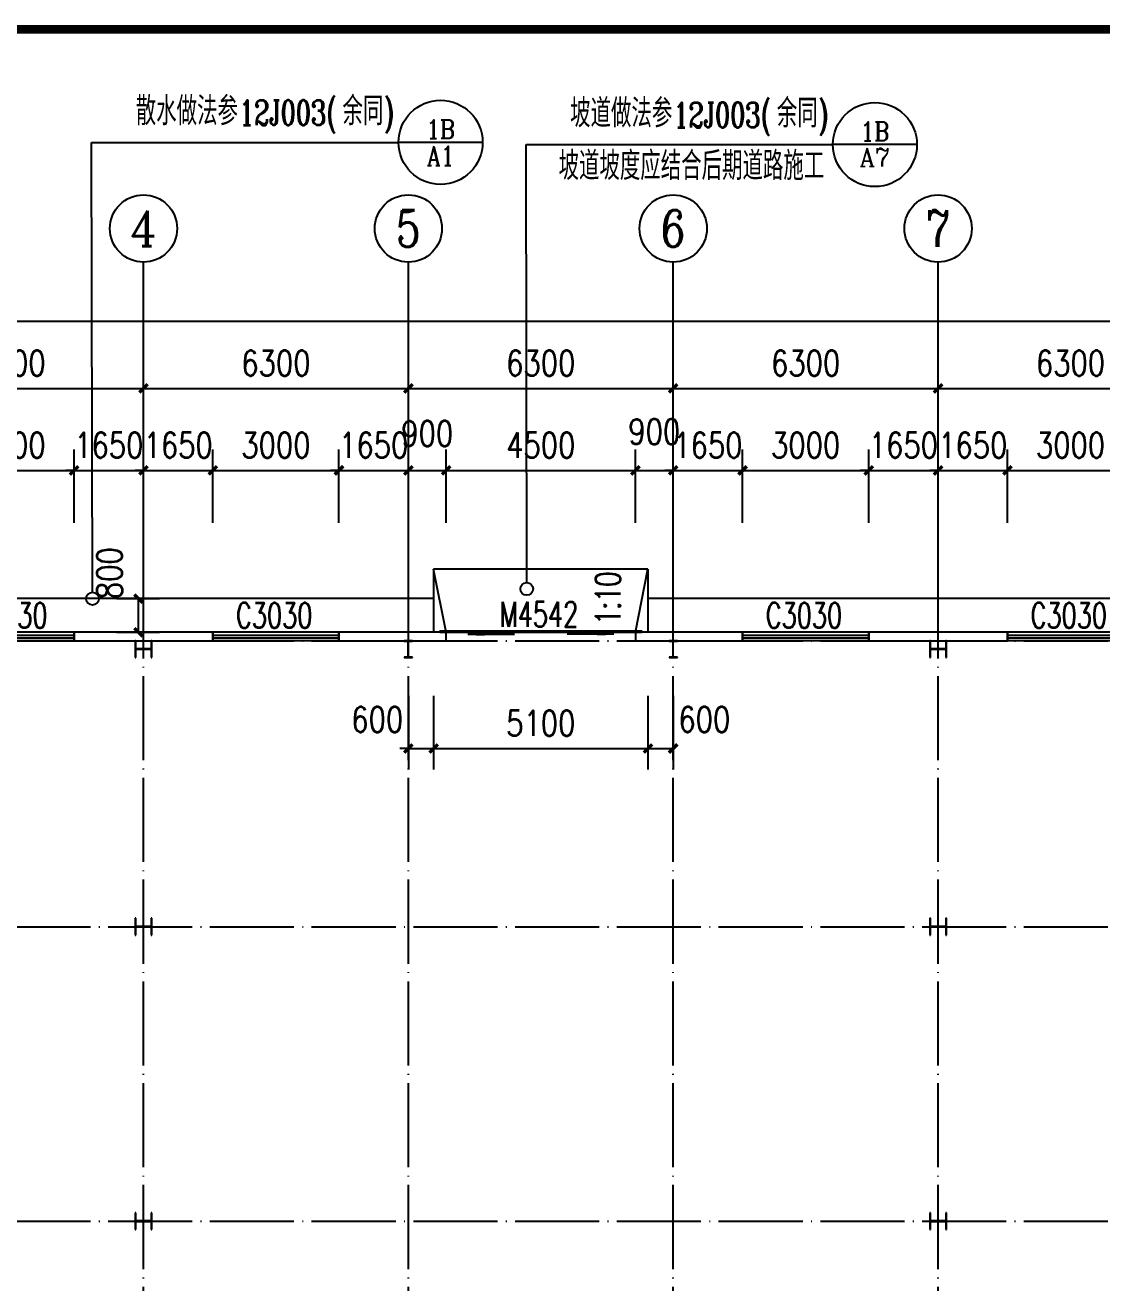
# Model space of a CAD drawing. Extents: x -21908402 to 2288787, y 79687 to 5079726.
# Drawn here: x 2136695 to 2162305, y 523085 to 552987 of the extents above; entities that cross this region are included whole.
import ezdxf
from ezdxf.enums import TextEntityAlignment as Align

# ---------------------------------------------------------------- set-up
doc = ezdxf.new("R2010")
doc.units = 0
doc.header["$LTSCALE"] = 1000
doc.linetypes.add('DOTE', pattern=[2.42, 2, -0.2, 0.02, -0.2])
doc.layers.get('0').update_dxf_attribs({"linetype": 'CONTINUOUS'})
doc.layers.get('DEFPOINTS').update_dxf_attribs({"linetype": 'CONTINUOUS'})
for name, color, linetype in [('AXIS', 3, 'CONTINUOUS'), ('AXIS_TEXT', 7, 'CONTINUOUS'), ('COLUMN', 9, 'CONTINUOUS'), ('DIM_IDEN', 3, 'CONTINUOUS'), ('DIM_SYMB', 3, 'CONTINUOUS'), ('DOTE', 1, 'DOTE'), ('GROUND', 2, 'CONTINUOUS'), ('PUB_DIM', 3, 'CONTINUOUS'), ('PUB_TEXT', 7, 'CONTINUOUS'), ('PUB_TITLE', 4, 'CONTINUOUS'), ('STAIR', 2, 'CONTINUOUS'), ('WALL', 6, 'CONTINUOUS'), ('WINDOW', 94, 'CONTINUOUS'), ('WINDOW_TEXT', 7, 'CONTINUOUS')]:
    doc.layers.add(name, color=color, linetype=linetype)
doc.styles.add('_TCH_AXIS', font='COMPLEX', dxfattribs={"bigfont": 'GBCBIG'})
doc.styles.add('_TCH_DIM', font='SIMPLEX', dxfattribs={"bigfont": 'GBCBIG'})
doc.styles.add('_TCH_LABEL', font='COMPLEX', dxfattribs={"bigfont": 'GBCBIG'})
doc.styles.add('_TCH_WINDOW', font='SIMPLEX', dxfattribs={"bigfont": 'GBCBIG'})
doc.styles.add('COMPLEX', font='COMPLEX')
doc.styles.add('DIM_FONT', font='simplex.shx', dxfattribs={"width": 0.8})
doc.dimstyles.new('DIMN200', dxfattribs={"dimscale": 2, "dimtxt": 300, "dimasz": 100, "dimexe": 250, "dimexo": 300, "dimgap": 150, "dimtad": 1, "dimdec": 0, "dimzin": 0, "dimtxsty": 'DIM_FONT', "dimblk": 'ARCHTICK', "dimcen": 0.09, "dimclrt": 7, "dimazin": 3, "dimtfac": 1, "dimtdec": 0, "dimtix": 1, "dimtmove": 0, "dimatfit": 3, "dimtolj": 1, "dimtzin": 0})

# ---------------------------------------------------------------- blocks, each defined once
blk = doc.blocks.new('_ARCHTICK')
at = {"color": 0, "linetype": 'BYBLOCK', "const_width": 0.4}
blk.add_lwpolyline([(-0.5, -0.5), (0.5, 0.5)], dxfattribs=at)
blk = doc.blocks.new('*D110')
at = {"layer": 'DEFPOINTS', "color": 0}
for p in [(2138267, 539352), (2139393, 539352), (2138267, 538552)]:
    blk.add_point(p, dxfattribs=at)
at = {"layer": 'PUB_DIM', "color": 0}
for p, q in [((2138867, 539352), (2139893, 539352)), ((2139393, 538552), (2139393, 539352)), ((2138867, 538552), (2139893, 538552))]:
    blk.add_line(p, q, dxfattribs=at)
at = {"layer": 'PUB_DIM', "color": 0, "xscale": 200, "yscale": 200, "zscale": 200}
for p, rotation in [((2139393, 539352), 90), ((2139393, 538552), 270)]:
    blk.add_blockref('_ARCHTICK', p, dxfattribs=dict(at, rotation=rotation))
at = {"layer": 'PUB_DIM', "color": 7, "insert": (2138703, 539958), "char_height": 600, "attachment_point": 5, "rotation": 90, "style": 'DIM_FONT'}
blk.add_mtext('\\A1;800', dxfattribs=at)
blk = doc.blocks.new('*D322')
at = {"layer": 'DEFPOINTS', "color": 0}
for p in [(2145810, 537645), (2146410, 537645), (2146410, 535790)]:
    blk.add_point(p, dxfattribs=at)
at = {"layer": 'PUB_DIM', "color": 0}
for p, q in [((2145810, 537045), (2145810, 535290)), ((2146410, 537045), (2146410, 535290)), ((2145810, 535790), (2145610, 535790)), ((2145810, 535790), (2146410, 535790)), ((2146410, 535790), (2146610, 535790))]:
    blk.add_line(p, q, dxfattribs=at)
at = {"layer": 'PUB_DIM', "color": 0, "xscale": 200, "yscale": 200, "zscale": 200}
blk.add_blockref('_ARCHTICK', (2145810, 535790), dxfattribs=at)
at = {"layer": 'PUB_DIM', "color": 0, "xscale": 200, "yscale": 200, "zscale": 200, "rotation": 180}
blk.add_blockref('_ARCHTICK', (2146410, 535790), dxfattribs=at)
at = {"layer": 'PUB_DIM', "color": 7, "insert": (2145070, 536480), "char_height": 600, "attachment_point": 5, "style": 'DIM_FONT'}
blk.add_mtext('\\A1;600', dxfattribs=at)
blk = doc.blocks.new('*D323')
at = {"layer": 'DEFPOINTS', "color": 0}
for p in [(2146410, 537645), (2151510, 537645), (2151510, 535790)]:
    blk.add_point(p, dxfattribs=at)
at = {"layer": 'PUB_DIM', "color": 0}
for p, q in [((2146410, 537045), (2146410, 535290)), ((2151510, 537045), (2151510, 535290)), ((2146410, 535790), (2151510, 535790))]:
    blk.add_line(p, q, dxfattribs=at)
at = {"layer": 'PUB_DIM', "color": 0, "xscale": 200, "yscale": 200, "zscale": 200, "rotation": 180}
blk.add_blockref('_ARCHTICK', (2146410, 535790), dxfattribs=at)
at = {"layer": 'PUB_DIM', "color": 0, "xscale": 200, "yscale": 200, "zscale": 200}
blk.add_blockref('_ARCHTICK', (2151510, 535790), dxfattribs=at)
at = {"layer": 'PUB_DIM', "color": 7, "insert": (2148960, 536390), "char_height": 600, "attachment_point": 5, "style": 'DIM_FONT'}
blk.add_mtext('\\A1;5100', dxfattribs=at)
blk = doc.blocks.new('*D324')
at = {"layer": 'DEFPOINTS', "color": 0}
for p in [(2151510, 537645), (2152110, 537645), (2152110, 535790)]:
    blk.add_point(p, dxfattribs=at)
at = {"layer": 'PUB_DIM', "color": 0}
for p, q in [((2151510, 537045), (2151510, 535290)), ((2152110, 537045), (2152110, 535290)), ((2151510, 535790), (2152110, 535790))]:
    blk.add_line(p, q, dxfattribs=at)
at = {"layer": 'PUB_DIM', "color": 0, "xscale": 200, "yscale": 200, "zscale": 200, "rotation": 180}
blk.add_blockref('_ARCHTICK', (2151510, 535790), dxfattribs=at)
at = {"layer": 'PUB_DIM', "color": 0, "xscale": 200, "yscale": 200, "zscale": 200}
blk.add_blockref('_ARCHTICK', (2152110, 535790), dxfattribs=at)
at = {"layer": 'PUB_DIM', "color": 7, "insert": (2152850, 536480), "char_height": 600, "attachment_point": 5, "style": 'DIM_FONT'}
blk.add_mtext('\\A1;600', dxfattribs=at)
blk = doc.blocks.new('*D506')
at = {"layer": 'DEFPOINTS', "color": 0}
for p in [(2163060, 542402), (2160060, 540552), (2163060, 540552)]:
    blk.add_point(p, dxfattribs=at)
at = {"layer": 'PUB_DIM', "color": 0}
for p, q in [((2160060, 541152), (2160060, 542902)), ((2163060, 541152), (2163060, 542902)), ((2160060, 542402), (2163060, 542402))]:
    blk.add_line(p, q, dxfattribs=at)
at = {"layer": 'PUB_DIM', "color": 0, "xscale": 200, "yscale": 200, "zscale": 200, "rotation": 180}
blk.add_blockref('_ARCHTICK', (2160060, 542402), dxfattribs=at)
at = {"layer": 'PUB_DIM', "color": 0, "xscale": 200, "yscale": 200, "zscale": 200}
blk.add_blockref('_ARCHTICK', (2163060, 542402), dxfattribs=at)
at = {"layer": 'PUB_DIM', "color": 7, "insert": (2161560, 543002), "char_height": 600, "attachment_point": 5, "style": 'DIM_FONT'}
blk.add_mtext('\\A1;3000', dxfattribs=at)
blk = doc.blocks.new('*D507')
at = {"layer": 'DEFPOINTS', "color": 0}
for p in [(2160060, 542402), (2158410, 540552), (2160060, 540552)]:
    blk.add_point(p, dxfattribs=at)
at = {"layer": 'PUB_DIM', "color": 0}
for p, q in [((2158410, 541152), (2158410, 542902)), ((2160060, 541152), (2160060, 542902)), ((2158410, 542402), (2158210, 542402)), ((2158410, 542402), (2160060, 542402)), ((2160060, 542402), (2160260, 542402))]:
    blk.add_line(p, q, dxfattribs=at)
at = {"layer": 'PUB_DIM', "color": 0, "xscale": 200, "yscale": 200, "zscale": 200}
blk.add_blockref('_ARCHTICK', (2158410, 542402), dxfattribs=at)
at = {"layer": 'PUB_DIM', "color": 0, "xscale": 200, "yscale": 200, "zscale": 200, "rotation": 180}
blk.add_blockref('_ARCHTICK', (2160060, 542402), dxfattribs=at)
at = {"layer": 'PUB_DIM', "color": 7, "insert": (2159235, 543002), "char_height": 600, "attachment_point": 5, "style": 'DIM_FONT'}
blk.add_mtext('\\A1;1650', dxfattribs=at)
blk = doc.blocks.new('*D508')
at = {"layer": 'DEFPOINTS', "color": 0}
for p in [(2158410, 542402), (2156760, 540552), (2158410, 540552)]:
    blk.add_point(p, dxfattribs=at)
at = {"layer": 'PUB_DIM', "color": 0}
for p, q in [((2156760, 541152), (2156760, 542902)), ((2158410, 541152), (2158410, 542902)), ((2156760, 542402), (2156560, 542402)), ((2156760, 542402), (2158410, 542402)), ((2158410, 542402), (2158610, 542402))]:
    blk.add_line(p, q, dxfattribs=at)
at = {"layer": 'PUB_DIM', "color": 0, "xscale": 200, "yscale": 200, "zscale": 200}
blk.add_blockref('_ARCHTICK', (2156760, 542402), dxfattribs=at)
at = {"layer": 'PUB_DIM', "color": 0, "xscale": 200, "yscale": 200, "zscale": 200, "rotation": 180}
blk.add_blockref('_ARCHTICK', (2158410, 542402), dxfattribs=at)
at = {"layer": 'PUB_DIM', "color": 7, "insert": (2157585, 543002), "char_height": 600, "attachment_point": 5, "style": 'DIM_FONT'}
blk.add_mtext('\\A1;1650', dxfattribs=at)
blk = doc.blocks.new('*D509')
at = {"layer": 'DEFPOINTS', "color": 0}
for p in [(2156760, 542402), (2153760, 540552), (2156760, 540552)]:
    blk.add_point(p, dxfattribs=at)
at = {"layer": 'PUB_DIM', "color": 0}
for p, q in [((2153760, 541152), (2153760, 542902)), ((2156760, 541152), (2156760, 542902)), ((2153760, 542402), (2156760, 542402))]:
    blk.add_line(p, q, dxfattribs=at)
at = {"layer": 'PUB_DIM', "color": 0, "xscale": 200, "yscale": 200, "zscale": 200, "rotation": 180}
blk.add_blockref('_ARCHTICK', (2153760, 542402), dxfattribs=at)
at = {"layer": 'PUB_DIM', "color": 0, "xscale": 200, "yscale": 200, "zscale": 200}
blk.add_blockref('_ARCHTICK', (2156760, 542402), dxfattribs=at)
at = {"layer": 'PUB_DIM', "color": 7, "insert": (2155260, 543002), "char_height": 600, "attachment_point": 5, "style": 'DIM_FONT'}
blk.add_mtext('\\A1;3000', dxfattribs=at)
blk = doc.blocks.new('*D510')
at = {"layer": 'DEFPOINTS', "color": 0}
for p in [(2153760, 542402), (2152110, 540552), (2153760, 540552)]:
    blk.add_point(p, dxfattribs=at)
at = {"layer": 'PUB_DIM', "color": 0}
for p, q in [((2152110, 541152), (2152110, 542902)), ((2153760, 541152), (2153760, 542902)), ((2152110, 542402), (2151910, 542402)), ((2152110, 542402), (2153760, 542402)), ((2153760, 542402), (2153960, 542402))]:
    blk.add_line(p, q, dxfattribs=at)
at = {"layer": 'PUB_DIM', "color": 0, "xscale": 200, "yscale": 200, "zscale": 200}
blk.add_blockref('_ARCHTICK', (2152110, 542402), dxfattribs=at)
at = {"layer": 'PUB_DIM', "color": 0, "xscale": 200, "yscale": 200, "zscale": 200, "rotation": 180}
blk.add_blockref('_ARCHTICK', (2153760, 542402), dxfattribs=at)
at = {"layer": 'PUB_DIM', "color": 7, "insert": (2152935, 543002), "char_height": 600, "attachment_point": 5, "style": 'DIM_FONT'}
blk.add_mtext('\\A1;1650', dxfattribs=at)
blk = doc.blocks.new('*D511')
at = {"layer": 'DEFPOINTS', "color": 0}
for p in [(2152110, 542402), (2151210, 540552), (2152110, 540552)]:
    blk.add_point(p, dxfattribs=at)
at = {"layer": 'PUB_DIM', "color": 0}
for p, q in [((2151210, 541152), (2151210, 542902)), ((2152110, 541152), (2152110, 542902)), ((2151210, 542402), (2152110, 542402))]:
    blk.add_line(p, q, dxfattribs=at)
at = {"layer": 'PUB_DIM', "color": 0, "xscale": 200, "yscale": 200, "zscale": 200, "rotation": 180}
blk.add_blockref('_ARCHTICK', (2151210, 542402), dxfattribs=at)
at = {"layer": 'PUB_DIM', "color": 0, "xscale": 200, "yscale": 200, "zscale": 200}
blk.add_blockref('_ARCHTICK', (2152110, 542402), dxfattribs=at)
at = {"layer": 'PUB_DIM', "color": 7, "insert": (2151660, 543323), "char_height": 600, "attachment_point": 5, "style": 'DIM_FONT'}
blk.add_mtext('\\A1;900', dxfattribs=at)
blk = doc.blocks.new('*D512')
at = {"layer": 'DEFPOINTS', "color": 0}
for p in [(2151210, 542402), (2146710, 540552), (2151210, 540552)]:
    blk.add_point(p, dxfattribs=at)
at = {"layer": 'PUB_DIM', "color": 0}
for p, q in [((2146710, 541152), (2146710, 542902)), ((2151210, 541152), (2151210, 542902)), ((2146710, 542402), (2151210, 542402))]:
    blk.add_line(p, q, dxfattribs=at)
at = {"layer": 'PUB_DIM', "color": 0, "xscale": 200, "yscale": 200, "zscale": 200, "rotation": 180}
blk.add_blockref('_ARCHTICK', (2146710, 542402), dxfattribs=at)
at = {"layer": 'PUB_DIM', "color": 0, "xscale": 200, "yscale": 200, "zscale": 200}
blk.add_blockref('_ARCHTICK', (2151210, 542402), dxfattribs=at)
at = {"layer": 'PUB_DIM', "color": 7, "insert": (2148960, 543002), "char_height": 600, "attachment_point": 5, "style": 'DIM_FONT'}
blk.add_mtext('\\A1;4500', dxfattribs=at)
blk = doc.blocks.new('*D513')
at = {"layer": 'DEFPOINTS', "color": 0}
for p in [(2146710, 542402), (2145810, 540552), (2146710, 540552)]:
    blk.add_point(p, dxfattribs=at)
at = {"layer": 'PUB_DIM', "color": 0}
for p, q in [((2145810, 541152), (2145810, 542902)), ((2146710, 541152), (2146710, 542902)), ((2145810, 542402), (2146710, 542402))]:
    blk.add_line(p, q, dxfattribs=at)
at = {"layer": 'PUB_DIM', "color": 0, "xscale": 200, "yscale": 200, "zscale": 200, "rotation": 180}
blk.add_blockref('_ARCHTICK', (2145810, 542402), dxfattribs=at)
at = {"layer": 'PUB_DIM', "color": 0, "xscale": 200, "yscale": 200, "zscale": 200}
blk.add_blockref('_ARCHTICK', (2146710, 542402), dxfattribs=at)
at = {"layer": 'PUB_DIM', "color": 7, "insert": (2146260, 543277), "char_height": 600, "attachment_point": 5, "style": 'DIM_FONT'}
blk.add_mtext('\\A1;900', dxfattribs=at)
blk = doc.blocks.new('*D514')
at = {"layer": 'DEFPOINTS', "color": 0}
for p in [(2145810, 542402), (2144160, 540552), (2145810, 540552)]:
    blk.add_point(p, dxfattribs=at)
at = {"layer": 'PUB_DIM', "color": 0}
for p, q in [((2144160, 541152), (2144160, 542902)), ((2145810, 541152), (2145810, 542902)), ((2144160, 542402), (2143960, 542402)), ((2144160, 542402), (2145810, 542402)), ((2145810, 542402), (2146010, 542402))]:
    blk.add_line(p, q, dxfattribs=at)
at = {"layer": 'PUB_DIM', "color": 0, "xscale": 200, "yscale": 200, "zscale": 200}
blk.add_blockref('_ARCHTICK', (2144160, 542402), dxfattribs=at)
at = {"layer": 'PUB_DIM', "color": 0, "xscale": 200, "yscale": 200, "zscale": 200, "rotation": 180}
blk.add_blockref('_ARCHTICK', (2145810, 542402), dxfattribs=at)
at = {"layer": 'PUB_DIM', "color": 7, "insert": (2144985, 543002), "char_height": 600, "attachment_point": 5, "style": 'DIM_FONT'}
blk.add_mtext('\\A1;1650', dxfattribs=at)
blk = doc.blocks.new('*D515')
at = {"layer": 'DEFPOINTS', "color": 0}
for p in [(2144160, 542402), (2141160, 540552), (2144160, 540552)]:
    blk.add_point(p, dxfattribs=at)
at = {"layer": 'PUB_DIM', "color": 0}
for p, q in [((2141160, 541152), (2141160, 542902)), ((2144160, 541152), (2144160, 542902)), ((2141160, 542402), (2144160, 542402))]:
    blk.add_line(p, q, dxfattribs=at)
at = {"layer": 'PUB_DIM', "color": 0, "xscale": 200, "yscale": 200, "zscale": 200, "rotation": 180}
blk.add_blockref('_ARCHTICK', (2141160, 542402), dxfattribs=at)
at = {"layer": 'PUB_DIM', "color": 0, "xscale": 200, "yscale": 200, "zscale": 200}
blk.add_blockref('_ARCHTICK', (2144160, 542402), dxfattribs=at)
at = {"layer": 'PUB_DIM', "color": 7, "insert": (2142660, 543002), "char_height": 600, "attachment_point": 5, "style": 'DIM_FONT'}
blk.add_mtext('\\A1;3000', dxfattribs=at)
blk = doc.blocks.new('*D516')
at = {"layer": 'DEFPOINTS', "color": 0}
for p in [(2141160, 542402), (2139510, 540552), (2141160, 540552)]:
    blk.add_point(p, dxfattribs=at)
at = {"layer": 'PUB_DIM', "color": 0}
for p, q in [((2139510, 541152), (2139510, 542902)), ((2141160, 541152), (2141160, 542902)), ((2139510, 542402), (2139310, 542402)), ((2139510, 542402), (2141160, 542402)), ((2141160, 542402), (2141360, 542402))]:
    blk.add_line(p, q, dxfattribs=at)
at = {"layer": 'PUB_DIM', "color": 0, "xscale": 200, "yscale": 200, "zscale": 200}
blk.add_blockref('_ARCHTICK', (2139510, 542402), dxfattribs=at)
at = {"layer": 'PUB_DIM', "color": 0, "xscale": 200, "yscale": 200, "zscale": 200, "rotation": 180}
blk.add_blockref('_ARCHTICK', (2141160, 542402), dxfattribs=at)
at = {"layer": 'PUB_DIM', "color": 7, "insert": (2140335, 543002), "char_height": 600, "attachment_point": 5, "style": 'DIM_FONT'}
blk.add_mtext('\\A1;1650', dxfattribs=at)
blk = doc.blocks.new('*D517')
at = {"layer": 'DEFPOINTS', "color": 0}
for p in [(2139510, 542402), (2137860, 540552), (2139510, 540552)]:
    blk.add_point(p, dxfattribs=at)
at = {"layer": 'PUB_DIM', "color": 0}
for p, q in [((2137860, 541152), (2137860, 542902)), ((2139510, 541152), (2139510, 542902)), ((2137860, 542402), (2137660, 542402)), ((2137860, 542402), (2139510, 542402)), ((2139510, 542402), (2139710, 542402))]:
    blk.add_line(p, q, dxfattribs=at)
at = {"layer": 'PUB_DIM', "color": 0, "xscale": 200, "yscale": 200, "zscale": 200}
blk.add_blockref('_ARCHTICK', (2137860, 542402), dxfattribs=at)
at = {"layer": 'PUB_DIM', "color": 0, "xscale": 200, "yscale": 200, "zscale": 200, "rotation": 180}
blk.add_blockref('_ARCHTICK', (2139510, 542402), dxfattribs=at)
at = {"layer": 'PUB_DIM', "color": 7, "insert": (2138685, 543002), "char_height": 600, "attachment_point": 5, "style": 'DIM_FONT'}
blk.add_mtext('\\A1;1650', dxfattribs=at)
blk = doc.blocks.new('*D518')
at = {"layer": 'DEFPOINTS', "color": 0}
for p in [(2137860, 542402), (2134860, 540552), (2137860, 540552)]:
    blk.add_point(p, dxfattribs=at)
at = {"layer": 'PUB_DIM', "color": 0}
for p, q in [((2134860, 541152), (2134860, 542902)), ((2137860, 541152), (2137860, 542902)), ((2134860, 542402), (2137860, 542402))]:
    blk.add_line(p, q, dxfattribs=at)
at = {"layer": 'PUB_DIM', "color": 0, "xscale": 200, "yscale": 200, "zscale": 200, "rotation": 180}
blk.add_blockref('_ARCHTICK', (2134860, 542402), dxfattribs=at)
at = {"layer": 'PUB_DIM', "color": 0, "xscale": 200, "yscale": 200, "zscale": 200}
blk.add_blockref('_ARCHTICK', (2137860, 542402), dxfattribs=at)
at = {"layer": 'PUB_DIM', "color": 7, "insert": (2136360, 543002), "char_height": 600, "attachment_point": 5, "style": 'DIM_FONT'}
blk.add_mtext('\\A1;3000', dxfattribs=at)
blk = doc.blocks.new('*D589')
at = {"layer": 'AXIS', "color": 0}
for p, q in [((2133210, 539952), (2133210, 544852)), ((2139510, 539952), (2139510, 544852)), ((2133210, 544352), (2139510, 544352))]:
    blk.add_line(p, q, dxfattribs=at)
at = {"layer": 'DEFPOINTS', "color": 0}
for p in [(2139510, 544352), (2133210, 539352), (2139510, 539352)]:
    blk.add_point(p, dxfattribs=at)
at = {"layer": 'AXIS', "color": 0, "xscale": 200, "yscale": 200, "zscale": 200, "rotation": 180}
blk.add_blockref('_ARCHTICK', (2133210, 544352), dxfattribs=at)
at = {"layer": 'AXIS', "color": 0, "xscale": 200, "yscale": 200, "zscale": 200}
blk.add_blockref('_ARCHTICK', (2139510, 544352), dxfattribs=at)
at = {"layer": 'AXIS', "color": 7, "insert": (2136360, 544952), "char_height": 600, "attachment_point": 5, "style": 'DIM_FONT'}
blk.add_mtext('\\A1;6300', dxfattribs=at)
blk = doc.blocks.new('*D590')
at = {"layer": 'AXIS', "color": 0}
for p, q in [((2139510, 539952), (2139510, 544852)), ((2145810, 539952), (2145810, 544852)), ((2139510, 544352), (2145810, 544352))]:
    blk.add_line(p, q, dxfattribs=at)
at = {"layer": 'DEFPOINTS', "color": 0}
for p in [(2145810, 544352), (2139510, 539352), (2145810, 539352)]:
    blk.add_point(p, dxfattribs=at)
at = {"layer": 'AXIS', "color": 0, "xscale": 200, "yscale": 200, "zscale": 200, "rotation": 180}
blk.add_blockref('_ARCHTICK', (2139510, 544352), dxfattribs=at)
at = {"layer": 'AXIS', "color": 0, "xscale": 200, "yscale": 200, "zscale": 200}
blk.add_blockref('_ARCHTICK', (2145810, 544352), dxfattribs=at)
at = {"layer": 'AXIS', "color": 7, "insert": (2142660, 544952), "char_height": 600, "attachment_point": 5, "style": 'DIM_FONT'}
blk.add_mtext('\\A1;6300', dxfattribs=at)
blk = doc.blocks.new('*D591')
at = {"layer": 'AXIS', "color": 0}
for p, q in [((2145810, 539952), (2145810, 544852)), ((2152110, 539952), (2152110, 544852)), ((2145810, 544352), (2152110, 544352))]:
    blk.add_line(p, q, dxfattribs=at)
at = {"layer": 'DEFPOINTS', "color": 0}
for p in [(2152110, 544352), (2145810, 539352), (2152110, 539352)]:
    blk.add_point(p, dxfattribs=at)
at = {"layer": 'AXIS', "color": 0, "xscale": 200, "yscale": 200, "zscale": 200, "rotation": 180}
blk.add_blockref('_ARCHTICK', (2145810, 544352), dxfattribs=at)
at = {"layer": 'AXIS', "color": 0, "xscale": 200, "yscale": 200, "zscale": 200}
blk.add_blockref('_ARCHTICK', (2152110, 544352), dxfattribs=at)
at = {"layer": 'AXIS', "color": 7, "insert": (2148960, 544952), "char_height": 600, "attachment_point": 5, "style": 'DIM_FONT'}
blk.add_mtext('\\A1;6300', dxfattribs=at)
blk = doc.blocks.new('*D592')
at = {"layer": 'AXIS', "color": 0}
for p, q in [((2152110, 539952), (2152110, 544852)), ((2158410, 539952), (2158410, 544852)), ((2152110, 544352), (2158410, 544352))]:
    blk.add_line(p, q, dxfattribs=at)
at = {"layer": 'DEFPOINTS', "color": 0}
for p in [(2158410, 544352), (2152110, 539352), (2158410, 539352)]:
    blk.add_point(p, dxfattribs=at)
at = {"layer": 'AXIS', "color": 0, "xscale": 200, "yscale": 200, "zscale": 200, "rotation": 180}
blk.add_blockref('_ARCHTICK', (2152110, 544352), dxfattribs=at)
at = {"layer": 'AXIS', "color": 0, "xscale": 200, "yscale": 200, "zscale": 200}
blk.add_blockref('_ARCHTICK', (2158410, 544352), dxfattribs=at)
at = {"layer": 'AXIS', "color": 7, "insert": (2155260, 544952), "char_height": 600, "attachment_point": 5, "style": 'DIM_FONT'}
blk.add_mtext('\\A1;6300', dxfattribs=at)
blk = doc.blocks.new('*D593')
at = {"layer": 'AXIS', "color": 0}
for p, q in [((2158410, 539952), (2158410, 544852)), ((2164710, 539952), (2164710, 544852)), ((2158410, 544352), (2164710, 544352))]:
    blk.add_line(p, q, dxfattribs=at)
at = {"layer": 'DEFPOINTS', "color": 0}
for p in [(2164710, 544352), (2158410, 539352), (2164710, 539352)]:
    blk.add_point(p, dxfattribs=at)
at = {"layer": 'AXIS', "color": 0, "xscale": 200, "yscale": 200, "zscale": 200, "rotation": 180}
blk.add_blockref('_ARCHTICK', (2158410, 544352), dxfattribs=at)
at = {"layer": 'AXIS', "color": 0, "xscale": 200, "yscale": 200, "zscale": 200}
blk.add_blockref('_ARCHTICK', (2164710, 544352), dxfattribs=at)
at = {"layer": 'AXIS', "color": 7, "insert": (2161560, 544952), "char_height": 600, "attachment_point": 5, "style": 'DIM_FONT'}
blk.add_mtext('\\A1;6300', dxfattribs=at)
blk = doc.blocks.new('*D606')
at = {"layer": 'AXIS', "color": 0}
for p, q in [((2120110, 539952), (2120110, 546452)), ((2234510, 539952), (2234510, 546452)), ((2120110, 545952), (2234510, 545952))]:
    blk.add_line(p, q, dxfattribs=at)
at = {"layer": 'DEFPOINTS', "color": 0}
for p in [(2234510, 545952), (2120110, 539352), (2234510, 539352)]:
    blk.add_point(p, dxfattribs=at)
at = {"layer": 'AXIS', "color": 0, "xscale": 200, "yscale": 200, "zscale": 200, "rotation": 180}
blk.add_blockref('_ARCHTICK', (2120110, 545952), dxfattribs=at)
at = {"layer": 'AXIS', "color": 0, "xscale": 200, "yscale": 200, "zscale": 200}
blk.add_blockref('_ARCHTICK', (2234510, 545952), dxfattribs=at)
at = {"layer": 'AXIS', "color": 7, "insert": (2177310, 546552), "char_height": 600, "attachment_point": 5, "style": 'DIM_FONT'}
blk.add_mtext('\\A1;114400', dxfattribs=at)
blk = doc.blocks.new('_AXISO')
blk.add_circle((0, 0), 0.5)
at = {"layer": 'AXIS_TEXT', "style": 'COMPLEX', "width": 1.041667}
blk.add_attdef('A', text='', height=0.56, dxfattribs=at).set_placement((-0.25, -0.28), (0.25, -0.28), align=Align.FIT)
blk = doc.blocks.new('$DORLIB2D$00000130')
at = {"color": 0, "linetype": 'CONTINUOUS'}
for p, q in [((-0.5333, 0.6601), (-0.5333, 0.5127)), ((0, 0.6601), (-0.5333, 0.6601)), ((0, 0.5127), (0, 0.6601)), ((0.5333, 0.6601), (0, 0.6601)), ((0.5333, 0.6601), (0.5333, 0.5127)), ((0, 0.5127), (-0.5333, 0.5127)), ((0.5333, 0.5127), (0, 0.5127)), ((-0.3853, 0.2694), (-0.1396, 0.2694)), ((-0.3853, 0.2694), (-0.2999, 0.2144)), ((-0.2999, 0.2144), (-0.2999, 0.2694)), ((0.3853, 0.2694), (0.1396, 0.2694)), ((0.2999, 0.2144), (0.2999, 0.2694)), ((0.3853, 0.2694), (0.2999, 0.2144))]:
    blk.add_line(p, q, dxfattribs=at)
blk = doc.blocks.new('$WINLIB2D$00000001')
at = {"color": 0}
for points in [[(-0.5, 0.5), (-0.5, -0.5)], [(-0.5, 0.5), (0.5, 0.5)], [(0.5, -0.5), (0.5, 0.5)], [(0.5, 0.1667), (-0.5, 0.1667)], [(0.5, -0.1667), (-0.5, -0.1667)], [(-0.5, -0.5), (0.5, -0.5)]]:
    blk.add_lwpolyline(points, dxfattribs=at)

msp = doc.modelspace()

# ---------------------------------------------------------------- linework, layer by layer
at = {"layer": 'AXIS'}
for p, q in [((2139510, 539352.5), (2139510, 547352.5)), ((2145810, 539352.5), (2145810, 547352.5)), ((2152110, 539352.5), (2152110, 547352.5)), ((2158410, 539352.5), (2158410, 547352.5))]:
    msp.add_line(p, q, dxfattribs=at)
at = {"layer": 'COLUMN'}
for p, q in [((2139326, 538352.5), (2139310, 538352.5)), ((2139310, 538352.5), (2139310, 537952.5)), ((2139326, 538157.5), (2139326, 538352.5)), ((2139710, 538352.5), (2139694, 538352.5)), ((2139694, 538352.5), (2139694, 538157.5)), ((2139710, 537952.5), (2139710, 538352.5)), ((2145910, 538352.5), (2145710, 538352.5)), ((2145710, 538352.5), (2145710, 538342.5)), ((2145710, 538342.5), (2145797.9, 538342.5)), ((2145797.9, 538342.5), (2145802.9, 538337.5)), ((2145802.9, 538337.5), (2145802.9, 537967.5)), ((2145808.9, 538337.5), (2145813.9, 538342.5)), ((2145808.9, 537967.5), (2145808.9, 538337.5)), ((2145813.9, 538342.5), (2145910, 538342.5)), ((2145910, 538342.5), (2145910, 538352.5)), ((2152210, 538352.5), (2152010, 538352.5)), ((2152010, 538352.5), (2152010, 538342.5)), ((2152010, 538342.5), (2152097.9, 538342.5)), ((2152097.9, 538342.5), (2152102.9, 538337.5)), ((2152102.9, 538337.5), (2152102.9, 537967.5)), ((2152108.9, 538337.5), (2152113.9, 538342.5)), ((2152108.9, 537967.5), (2152108.9, 538337.5)), ((2152113.9, 538342.5), (2152210, 538342.5)), ((2152210, 538342.5), (2152210, 538352.5)), ((2158226, 538352.5), (2158210, 538352.5)), ((2158210, 538352.5), (2158210, 537952.5)), ((2158226, 538157.5), (2158226, 538352.5)), ((2158610, 538352.5), (2158594, 538352.5)), ((2158594, 538352.5), (2158594, 538157.5)), ((2158610, 537952.5), (2158610, 538352.5)), ((2139310, 537952.5), (2139326, 537952.5)), ((2139694, 538157.5), (2139326, 538157.5)), ((2139326, 538147.5), (2139694, 538147.5)), ((2139326, 537952.5), (2139326, 538147.5)), ((2139694, 538147.5), (2139694, 537952.5)), ((2139694, 537952.5), (2139710, 537952.5)), ((2145797.9, 537962.5), (2145710, 537962.5)), ((2145710, 537962.5), (2145710, 537952.5)), ((2145710, 537952.5), (2145910, 537952.5)), ((2145802.9, 537967.5), (2145797.9, 537962.5)), ((2145813.9, 537962.5), (2145808.9, 537967.5)), ((2145910, 537962.5), (2145813.9, 537962.5)), ((2145910, 537952.5), (2145910, 537962.5)), ((2152097.9, 537962.5), (2152010, 537962.5)), ((2152010, 537962.5), (2152010, 537952.5)), ((2152010, 537952.5), (2152210, 537952.5)), ((2152102.9, 537967.5), (2152097.9, 537962.5)), ((2152113.9, 537962.5), (2152108.9, 537967.5)), ((2152210, 537962.5), (2152113.9, 537962.5)), ((2152210, 537952.5), (2152210, 537962.5)), ((2158210, 537952.5), (2158226, 537952.5)), ((2158594, 538157.5), (2158226, 538157.5)), ((2158226, 538147.5), (2158594, 538147.5)), ((2158226, 537952.5), (2158226, 538147.5)), ((2158594, 538147.5), (2158594, 537952.5)), ((2158594, 537952.5), (2158610, 537952.5)), ((2139326, 531752.5), (2139310, 531752.5)), ((2139310, 531752.5), (2139310, 531352.5)), ((2139326, 531557.5), (2139326, 531752.5)), ((2139710, 531752.5), (2139694, 531752.5)), ((2139694, 531752.5), (2139694, 531557.5)), ((2139710, 531352.5), (2139710, 531752.5)), ((2158226, 531752.5), (2158210, 531752.5)), ((2158210, 531752.5), (2158210, 531352.5)), ((2158226, 531557.5), (2158226, 531752.5)), ((2158610, 531752.5), (2158594, 531752.5)), ((2158594, 531752.5), (2158594, 531557.5)), ((2158610, 531352.5), (2158610, 531752.5)), ((2139694, 531557.5), (2139326, 531557.5)), ((2139326, 531547.5), (2139694, 531547.5)), ((2139326, 531352.5), (2139326, 531547.5)), ((2139694, 531547.5), (2139694, 531352.5)), ((2158594, 531557.5), (2158226, 531557.5)), ((2158226, 531547.5), (2158594, 531547.5)), ((2158226, 531352.5), (2158226, 531547.5)), ((2158594, 531547.5), (2158594, 531352.5)), ((2139310, 531352.5), (2139326, 531352.5)), ((2139694, 531352.5), (2139710, 531352.5)), ((2158210, 531352.5), (2158226, 531352.5)), ((2158594, 531352.5), (2158610, 531352.5)), ((2139326, 524752.5), (2139310, 524752.5)), ((2139310, 524752.5), (2139310, 524352.5)), ((2139326, 524557.5), (2139326, 524752.5)), ((2139694, 524557.5), (2139326, 524557.5)), ((2139326, 524547.5), (2139694, 524547.5)), ((2139326, 524352.5), (2139326, 524547.5)), ((2139710, 524752.5), (2139694, 524752.5)), ((2139694, 524752.5), (2139694, 524557.5)), ((2139694, 524547.5), (2139694, 524352.5)), ((2139710, 524352.5), (2139710, 524752.5)), ((2158226, 524752.5), (2158210, 524752.5)), ((2158210, 524752.5), (2158210, 524352.5)), ((2158226, 524557.5), (2158226, 524752.5)), ((2158594, 524557.5), (2158226, 524557.5)), ((2158226, 524547.5), (2158594, 524547.5)), ((2158226, 524352.5), (2158226, 524547.5)), ((2158610, 524752.5), (2158594, 524752.5)), ((2158594, 524752.5), (2158594, 524557.5)), ((2158594, 524547.5), (2158594, 524352.5)), ((2158610, 524352.5), (2158610, 524752.5)), ((2139310, 524352.5), (2139326, 524352.5)), ((2139694, 524352.5), (2139710, 524352.5)), ((2158210, 524352.5), (2158226, 524352.5)), ((2158594, 524352.5), (2158610, 524352.5))]:
    msp.add_line(p, q, dxfattribs=at)
at = {"layer": 'DIM_IDEN'}
for p, q in [((2138277, 550200.7), (2145576, 550200.7)), ((2138297, 539504.1), (2138277, 550200.7)), ((2147576, 550200.7), (2145576, 550200.7)), ((2148608.4, 550148), (2155907.4, 550148)), ((2148626.1, 539735.3), (2148608.4, 550148)), ((2157907.4, 550148), (2155907.4, 550148))]:
    msp.add_line(p, q, dxfattribs=at)
for centre, radius in [((2146576, 550200.7), 1000), ((2156907.4, 550148), 1000), ((2148626.3, 539583.7), 151.6), ((2138297.3, 539352.5), 151.6)]:
    msp.add_circle(centre, radius, dxfattribs=at)
at = {"layer": 'DIM_SYMB'}
msp.add_lwpolyline([(2151062.4, 538826.1, 0, 0, 0), (2151062.4, 539263.6, 160, 0, 0), (2151062.4, 539863.6, 0, 0, 0)], format="xyseb", dxfattribs=at)
at = {"layer": 'DOTE'}
for p, q in [((2139510, 467752.5), (2139510, 539352.5)), ((2145810, 467752.5), (2145810, 539352.5)), ((2152110, 467752.5), (2152110, 539352.5)), ((2158410, 467752.5), (2158410, 539352.5)), ((2119310, 538352.5), (2235310, 538352.5)), ((2119310, 531552.5), (2235310, 531552.5)), ((2119310, 524552.5), (2235310, 524552.5))]:
    msp.add_line(p, q, dxfattribs=at)
at = {"layer": 'GROUND'}
for p, q in [((2146409.8, 539352.5), (2132609.8, 539352.5)), ((2165309.8, 539352.5), (2151509.8, 539352.5)), ((2146409.8, 538552.5), (2132609.8, 538552.5)), ((2165309.8, 538552.5), (2151509.8, 538552.5))]:
    msp.add_line(p, q, dxfattribs=at)
at = {"layer": 'PUB_TITLE', "const_width": 200}
msp.add_lwpolyline([(2100686.8, 438087.5), (2261886.8, 438087.5), (2261886.8, 552887.5), (2100686.8, 552887.5)], close=True, dxfattribs=at)
at = {"layer": 'STAIR'}
for p, q in [((2151509.8, 540052.5), (2146409.8, 540052.5)), ((2146409.8, 540052.5), (2146409.8, 538552.5)), ((2146709.8, 538552.5), (2146409.8, 540052.5)), ((2151209.8, 538552.5), (2151509.8, 540052.5)), ((2151509.8, 540052.5), (2151509.8, 538552.5)), ((2151509.8, 538552.5), (2146409.8, 538552.5))]:
    msp.add_line(p, q, dxfattribs=at)
at = {"layer": 'WALL'}
for p, q in [((2139310, 538552.5), (2137860, 538552.5)), ((2137860, 538552.5), (2137860, 538352.5)), ((2141160, 538552.5), (2139310, 538552.5)), ((2141160, 538352.5), (2141160, 538552.5)), ((2145810, 538552.5), (2144160, 538552.5)), ((2144160, 538552.5), (2144160, 538352.5)), ((2146709.8, 538552.5), (2145810, 538552.5)), ((2146709.8, 538352.5), (2146709.8, 538552.5)), ((2152110, 538552.5), (2151209.8, 538552.5)), ((2151209.8, 538552.5), (2151209.8, 538352.5)), ((2153760, 538552.5), (2152110, 538552.5)), ((2153760, 538352.5), (2153760, 538552.5)), ((2160060, 538552.5), (2156760, 538552.5)), ((2156760, 538552.5), (2156760, 538352.5)), ((2160060, 538352.5), (2160060, 538552.5)), ((2137860, 538352.5), (2139310, 538352.5)), ((2139326, 538352.5), (2139694, 538352.5)), ((2139710, 538352.5), (2141160, 538352.5)), ((2144160, 538352.5), (2145710, 538352.5)), ((2145910, 538352.5), (2146709.8, 538352.5)), ((2151209.8, 538352.5), (2152010, 538352.5)), ((2152210, 538352.5), (2153760, 538352.5)), ((2156760, 538352.5), (2160060, 538352.5))]:
    msp.add_line(p, q, dxfattribs=at)

# ---------------------------------------------------------------- block references
at = {"layer": 'AXIS'}
ref = msp.add_blockref('_AXISO', (2139510, 548152.5), dxfattribs=dict(at, xscale=1600, yscale=1600, zscale=1600))
ref.add_attrib('A', '4', dxfattribs={"layer": 'AXIS_TEXT', "height": 833.3, "style": '_TCH_AXIS'}).set_placement((2139192.6, 547735.8), (2139827.5, 547735.8), align=Align.FIT)
ref = msp.add_blockref('_AXISO', (2145810, 548152.5), dxfattribs=dict(at, xscale=1600, yscale=1600, zscale=1600))
ref.add_attrib('A', '5', dxfattribs={"layer": 'AXIS_TEXT', "height": 876.8, "style": '_TCH_AXIS'}).set_placement((2145517.8, 547714.1), (2146102.3, 547714.1), align=Align.FIT)
ref = msp.add_blockref('_AXISO', (2152110, 548152.5), dxfattribs=dict(at, xscale=1600, yscale=1600, zscale=1600))
ref.add_attrib('A', '6', dxfattribs={"layer": 'AXIS_TEXT', "height": 876.8, "style": '_TCH_AXIS'}).set_placement((2151817.8, 547714.1), (2152402.3, 547714.1), align=Align.FIT)
ref = msp.add_blockref('_AXISO', (2158410, 548152.5), dxfattribs=dict(at, xscale=1600, yscale=1600, zscale=1600))
ref.add_attrib('A', '7', dxfattribs={"layer": 'AXIS_TEXT', "height": 876.8, "style": '_TCH_AXIS'}).set_placement((2158117.8, 547714.1), (2158702.3, 547714.1), align=Align.FIT)
at = {"layer": 'WINDOW'}
ref = msp.add_blockref('$WINLIB2D$00000001', (2136360, 538452.5), dxfattribs=dict(at, xscale=3000, yscale=200, zscale=3000, rotation=180))
ref.add_attrib('A', 'C3030', (2135410, 538657.8), dxfattribs={"layer": 'WINDOW_TEXT', "height": 595, "style": '_TCH_WINDOW', "width": 0.705882})
ref = msp.add_blockref('$WINLIB2D$00000001', (2142660, 538452.5), dxfattribs=dict(at, xscale=3000, yscale=200, zscale=3000, rotation=180))
ref.add_attrib('A', 'C3030', (2141710, 538657.8), dxfattribs={"layer": 'WINDOW_TEXT', "height": 595, "style": '_TCH_WINDOW', "width": 0.705882})
ref = msp.add_blockref('$DORLIB2D$00000130', (2148959.8, 538452.5), dxfattribs=dict(at, xscale=4500, yscale=-200, zscale=4500, rotation=180))
ref.add_attrib('A', 'M4542', (2147979.8, 538683.4), dxfattribs={"layer": 'WINDOW_TEXT', "height": 595, "style": '_TCH_WINDOW', "width": 0.705882})
ref = msp.add_blockref('$WINLIB2D$00000001', (2155260, 538452.5), dxfattribs=dict(at, xscale=3000, yscale=200, zscale=3000, rotation=180))
ref.add_attrib('A', 'C3030', (2154310, 538657.8), dxfattribs={"layer": 'WINDOW_TEXT', "height": 595, "style": '_TCH_WINDOW', "width": 0.705882})
ref = msp.add_blockref('$WINLIB2D$00000001', (2161560, 538452.5), dxfattribs=dict(at, xscale=3000, yscale=200, zscale=3000, rotation=180))
ref.add_attrib('A', 'C3030', (2160610, 538657.8), dxfattribs={"layer": 'WINDOW_TEXT', "height": 595, "style": '_TCH_WINDOW', "width": 0.705882})

# ---------------------------------------------------------------- texts
at = {"layer": 'PUB_TEXT', "style": '_TCH_LABEL'}
for s, height, p in [('散水做法参', 675.18, (2139325.6, 550609.1)), ('余同', 675.18, (2144243, 550609.1)), ('坡道做法参', 675.18, (2149656.9, 550556.3)), ('余同', 675.18, (2154574.4, 550556.3)), ('坡道坡度应结合后期道路施工', 675.177, (2149382.5, 549305))]:
    msp.add_text(s, height=height, dxfattribs=at).set_placement(p)
at = {"layer": 'PUB_TEXT', "style": '_TCH_LABEL', "width": 0.705882}
for s, p in [('12J003(', (2141783, 550609.1)), (')', (2145226, 550609.1)), ('12J003(', (2152114.4, 550556.3)), (')', (2155557.4, 550556.3))]:
    msp.add_text(s, height=595, dxfattribs=at).set_placement(p)
at = {"layer": 'PUB_TEXT', "style": '_TCH_LABEL'}
for s, height, p, p2 in [('1B', 448.4, (2146234.4, 550290.4), (2146917.7, 550290.4)), ('1B', 448.4, (2156565.7, 550237.6), (2157249, 550237.6)), ('A1', 457.47, (2146249.3, 549651.8), (2146902.8, 549651.8)), ('A7', 434.78, (2156545, 549626.2), (2157269.7, 549626.2))]:
    msp.add_text(s, height=height, dxfattribs=at).set_placement(p, p2, align=Align.FIT)
at = {"layer": 'PUB_TEXT', "style": '_TCH_DIM', "width": 0.705882}
msp.add_text('1:10', height=595, rotation=90, dxfattribs=at).set_placement((2150852.4, 538734.9))

# ---------------------------------------------------------------- dimensions: what is measured, and where the dimension line sits
at = {"layer": 'AXIS'}
for p1, p2, distance, picture, middle in [((2120110, 539352.5), (2234510, 539352.5), 6600, '*D606', (2177310, 546552.5)), ((2133210, 539352.5), (2139510, 539352.5), 5000, '*D589', (2136360, 544952.5)), ((2139510, 539352.5), (2145810, 539352.5), 5000, '*D590', (2142660, 544952.5)), ((2145810, 539352.5), (2152110, 539352.5), 5000, '*D591', (2148960, 544952.5)), ((2152110, 539352.5), (2158410, 539352.5), 5000, '*D592', (2155260, 544952.5)), ((2158410, 539352.5), (2164710, 539352.5), 5000, '*D593', (2161560, 544952.5))]:
    dim = msp.add_aligned_dim(p1=p1, p2=p2, distance=distance, dimstyle='DIMN200', dxfattribs=at)
    dim.commit()
    dim.dimension.update_dxf_attribs({"geometry": picture, "text_midpoint": middle})
at = {"layer": 'PUB_DIM'}
for base, p1, p2, angle, picture, middle in [((2146709.8, 542402.5), (2145810, 540552.5), (2146709.8, 540552.5), 360, '*D513', (2146259.9, 543276.7)), ((2152110, 542402.5), (2151209.8, 540552.5), (2152110, 540552.5), 360, '*D511', (2151659.9, 543322.8)), ((2139393.4, 539352.5), (2138266.9, 538552.5), (2138266.9, 539352.5), 90, '*D110', (2138703.4, 539958)), ((2146409.8, 535789.5), (2145810, 537644.6), (2146409.8, 537644.6), 0, '*D322', (2145070, 536479.5)), ((2152110, 535789.5), (2151509.8, 537644.6), (2152110, 537644.6), 0, '*D324', (2152850, 536479.5))]:
    dim = msp.add_linear_dim(base=base, p1=p1, p2=p2, angle=angle, dimstyle='DIMN200', dxfattribs=at)
    dim.commit()
    dim.dimension.update_dxf_attribs({"geometry": picture, "text_midpoint": middle, "dimtype": 129})
for p1, p2, distance, picture, middle in [((2134860, 540552.5), (2137860, 540552.5), 1850, '*D518', (2136360, 543002.5)), ((2137860, 540552.5), (2139510, 540552.5), 1850, '*D517', (2138685, 543002.5)), ((2139510, 540552.5), (2141160, 540552.5), 1850, '*D516', (2140335, 543002.5)), ((2141160, 540552.5), (2144160, 540552.5), 1850, '*D515', (2142660, 543002.5)), ((2144160, 540552.5), (2145810, 540552.5), 1850, '*D514', (2144985, 543002.5)), ((2146709.8, 540552.5), (2151209.8, 540552.5), 1850, '*D512', (2148959.8, 543002.5)), ((2152110, 540552.5), (2153760, 540552.5), 1850, '*D510', (2152935, 543002.5)), ((2153760, 540552.5), (2156760, 540552.5), 1850, '*D509', (2155260, 543002.5)), ((2156760, 540552.5), (2158410, 540552.5), 1850, '*D508', (2157585, 543002.5)), ((2158410, 540552.5), (2160060, 540552.5), 1850, '*D507', (2159235, 543002.5)), ((2160060, 540552.5), (2163060, 540552.5), 1850, '*D506', (2161560, 543002.5)), ((2146409.8, 537644.6), (2151509.8, 537644.6), -1855.1, '*D323', (2148959.8, 536389.5))]:
    dim = msp.add_aligned_dim(p1=p1, p2=p2, distance=distance, dimstyle='DIMN200', dxfattribs=at)
    dim.commit()
    dim.dimension.update_dxf_attribs({"geometry": picture, "text_midpoint": middle})

doc.saveas('drawing.dxf')
